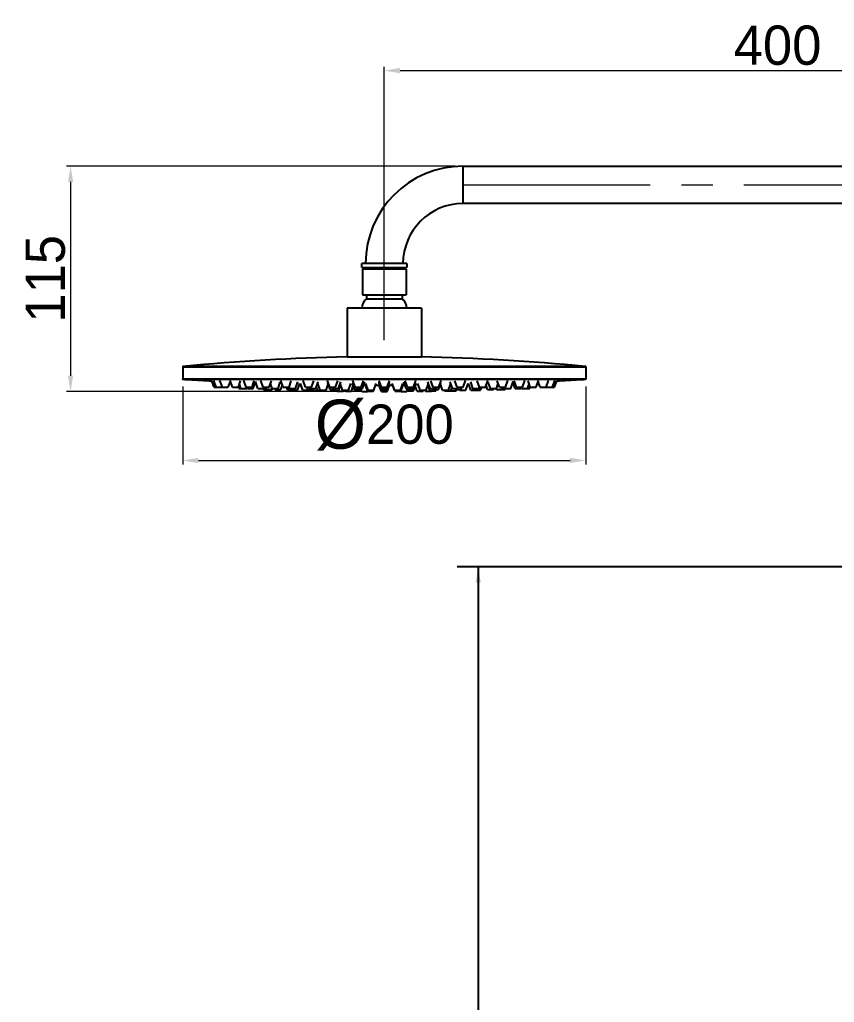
# Model space of a CAD drawing. Extents: x 11391 to 14551, y -233 to 2082.
# Drawn here: x 12927.9 to 13342.2, y 757.4 to 1257.3 of the extents above; entities that cross this region are included whole.
import ezdxf

# ---------------------------------------------------------------- set-up
doc = ezdxf.new("R2010")
doc.units = 0
doc.header["$LTSCALE"] = 10
doc.header["$MEASUREMENT"] = 0
doc.header["$PDMODE"] = 3
doc.header["$PDSIZE"] = -10
doc.linetypes.add('CENTER2', pattern=[28.575, 19.05, -3.175, 3.175, -3.175])
doc.layers.get('0').update_dxf_attribs({"linetype": 'CONTINUOUS'})
doc.layers.get('DEFPOINTS').update_dxf_attribs({"linetype": 'CONTINUOUS'})
doc.layers.add('Cneter', color=1, linetype='CENTER2', lineweight=13)
doc.styles.add('Daelim Dimension', font='')
doc.styles.get('Daelim Dimension').set_extended_font_data('나눔고딕')
doc.dimstyles.new('DEFAULT', dxfattribs={"dimscale": 2, "dimtxt": 2, "dimasz": 2, "dimexe": 0, "dimexo": 2, "dimgap": 1, "dimtad": 1, "dimdec": 1, "dimzin": 9, "dimdsep": 46, "dimtxsty": 'Daelim Dimension', "dimcen": 0.5, "dimclrd": 252, "dimclre": 252, "dimclrt": 3, "dimadec": 1, "dimazin": 0, "dimtfac": 1, "dimtdec": 1, "dimtix": 1, "dimtmove": 0, "dimatfit": 3, "dimfxl": 1, "dimtolj": 1, "dimtzin": 1, "dimlwd": 9, "dimlwe": 9, "dimarcsym": 0})

# ---------------------------------------------------------------- blocks, each defined once
blk = doc.blocks.new('*D20')
at = {"color": 5, "lineweight": 9, "ltscale": 0.5, "transparency": 16777216}
for p, q in [((13113.36, 1094.24), (13113.36, 1233.37)), ((13121.36, 1231.37), (13505.36, 1231.37)), ((13513.36, 1117.24), (13513.36, 1233.37))]:
    blk.add_line(p, q, dxfattribs=at)
at = {"color": 5, "ltscale": 0.5, "transparency": 16777216}
for points in [[(13121.36, 1232.7), (13121.36, 1230.03), (13113.36, 1231.37)], [(13505.36, 1232.7), (13505.36, 1230.03), (13513.36, 1231.37)]]:
    blk.add_solid(points, dxfattribs=at)
at = {"layer": 'DEFPOINTS', "color": 0, "ltscale": 0.5, "transparency": 16777216}
for p in [(13513.36, 1231.37), (13513.36, 1113.24), (13113.36, 1090.24)]:
    blk.add_point(p, dxfattribs=at)
at = {"color": 7, "ltscale": 0.5, "transparency": 16777216, "insert": (13313.36, 1244.18), "char_height": 20, "attachment_point": 5, "style": 'Daelim Dimension'}
blk.add_mtext('\\A1;400', dxfattribs=at)
blk = doc.blocks.new('*D21')
at = {"color": 5, "lineweight": 9, "ltscale": 0.5, "transparency": 16777216}
for p, q in [((13010.86, 1070.65), (13010.86, 1031.07)), ((13215.86, 1070.65), (13215.86, 1031.07)), ((13018.86, 1033.07), (13207.86, 1033.07))]:
    blk.add_line(p, q, dxfattribs=at)
at = {"color": 5, "ltscale": 0.5, "transparency": 16777216}
for points in [[(13018.86, 1034.4), (13018.86, 1031.73), (13010.86, 1033.07)], [(13207.86, 1034.4), (13207.86, 1031.73), (13215.86, 1033.07)]]:
    blk.add_solid(points, dxfattribs=at)
at = {"layer": 'DEFPOINTS', "color": 0, "ltscale": 0.5, "transparency": 16777216}
for p in [(13010.86, 1074.65), (13215.86, 1074.65), (13215.86, 1033.07)]:
    blk.add_point(p, dxfattribs=at)
at = {"color": 7, "ltscale": 0.5, "transparency": 16777216, "insert": (13113.36, 1051.04), "char_height": 20, "attachment_point": 5, "style": 'Daelim Dimension'}
blk.add_mtext('\\A1;{\\H1.25x;\\C256;Ø}200', dxfattribs=at)
blk = doc.blocks.new('*D22')
at = {"color": 5, "lineweight": 9, "ltscale": 0.5, "transparency": 16777216}
for p, q in [((13149.36, 1182.74), (12951.81, 1182.74)), ((12953.81, 1174.74), (12953.81, 1076.16)), ((13107.86, 1068.16), (12951.81, 1068.16))]:
    blk.add_line(p, q, dxfattribs=at)
at = {"color": 5, "ltscale": 0.5, "transparency": 16777216}
for points in [[(12952.47, 1174.74), (12955.14, 1174.74), (12953.81, 1182.74)], [(12952.47, 1076.16), (12955.14, 1076.16), (12953.81, 1068.16)]]:
    blk.add_solid(points, dxfattribs=at)
at = {"layer": 'DEFPOINTS', "color": 0, "ltscale": 0.5, "transparency": 16777216}
for p in [(13153.36, 1182.74), (12953.81, 1068.16), (13111.86, 1068.16)]:
    blk.add_point(p, dxfattribs=at)
at = {"color": 7, "ltscale": 0.5, "transparency": 16777216, "insert": (12941.03, 1125.45), "char_height": 20, "attachment_point": 5, "rotation": 90, "style": 'Daelim Dimension'}
blk.add_mtext('\\A1;115', dxfattribs=at)

msp = doc.modelspace()

# ---------------------------------------------------------------- linework, layer by layer
at = {"color": 9, "linetype": 'Continuous'}
for p, q in [((13153.36, 1182.74), (13153.36, 1163.74)), ((13215.86, 1080.6), (13010.86, 1080.6)), ((13215.59, 1080.9), (13011.13, 1080.9)), ((13215.59, 1080.9), (13215.59, 1080.9)), ((13215.59, 1080.9), (13215.59, 1080.9)), ((13010.86, 1074.65), (13215.86, 1074.65))]:
    msp.add_line(p, q, dxfattribs=at)
at = {"color": 7, "linetype": 'Continuous'}
for p, q in [((13153.36, 1182.74), (13453.36, 1182.74)), ((13453.36, 1163.74), (13153.36, 1163.74)), ((13101.86, 1131.24), (13101.86, 1133.24)), ((13124.86, 1133.24), (13101.86, 1133.24)), ((13101.86, 1131.24), (13124.86, 1131.24)), ((13102.21, 1130.35), (13102.21, 1117.35)), ((13124.51, 1130.35), (13102.21, 1130.35)), ((13103.86, 1130.35), (13103.86, 1131.24)), ((13122.86, 1131.24), (13122.86, 1130.35)), ((13124.51, 1130.35), (13124.51, 1117.35)), ((13124.86, 1133.24), (13124.86, 1131.24)), ((13102.21, 1117.35), (13124.51, 1117.35)), ((13104.36, 1117.35), (13104.36, 1115.35)), ((13104.36, 1115.35), (13122.36, 1115.35)), ((13122.36, 1117.35), (13122.36, 1115.35)), ((13094.51, 1110.55), (13094.51, 1085.7)), ((13132.21, 1110.55), (13094.51, 1110.55)), ((13132.21, 1110.55), (13132.21, 1085.7)), ((13094.51, 1085.7), (13132.21, 1085.7)), ((13010.86, 1080.6), (13010.86, 1074.65)), ((13215.86, 1080.6), (13215.86, 1074.65)), ((13011.14, 1074.35), (13011.14, 1074.35)), ((13011.35, 1074.35), (13011.4, 1074.35)), ((13012, 1074.35), (13011.39, 1074.35)), ((13012.8, 1074.35), (13012.24, 1074.35)), ((13012.8, 1074.35), (13014.44, 1074.35)), ((13212.77, 1074.19), (13013.96, 1074.19)), ((13014.44, 1074.35), (13014.94, 1074.35)), ((13014.94, 1074.35), (13113.36, 1074.35)), ((13026.86, 1070.31), (13025.67, 1073.64)), ((13027.91, 1070.31), (13026.68, 1073.76)), ((13026.86, 1070.31), (13030.91, 1070.31)), ((13031.02, 1070.31), (13029.79, 1073.75)), ((13030.91, 1070.31), (13030.97, 1070.47)), ((13031.02, 1070.31), (13034.02, 1070.31)), ((13034.02, 1070.31), (13035.07, 1073.25)), ((13036.13, 1070.31), (13034.9, 1073.75)), ((13036.13, 1070.31), (13039.13, 1070.31)), ((13039.13, 1070.31), (13040.27, 1073.51)), ((13039.36, 1069.73), (13039.14, 1070.35)), ((13040.46, 1069.73), (13039.69, 1071.89)), ((13043.1, 1070.31), (13041.87, 1073.74)), ((13043.1, 1070.31), (13046.1, 1070.31)), ((13043.46, 1069.73), (13043.6, 1070.11)), ((13043.73, 1069.73), (13043.53, 1070.31)), ((13046.1, 1070.31), (13047.24, 1073.52)), ((13046.73, 1069.73), (13047.89, 1072.95)), ((13049.08, 1069.73), (13047.85, 1073.16)), ((13051.76, 1070.31), (13050.54, 1073.72)), ((13051.76, 1070.31), (13054.76, 1070.31)), ((13052.08, 1069.73), (13052.28, 1070.31)), ((13053.37, 1069.23), (13052.98, 1070.31)), ((13054.76, 1070.31), (13055.91, 1073.53)), ((13056.32, 1069.73), (13055.44, 1072.21)), ((13059.32, 1069.73), (13060.48, 1072.97)), ((13061.9, 1070.31), (13060.69, 1073.71)), ((13060.8, 1069.23), (13061.54, 1071.31)), ((13061.9, 1070.31), (13064.9, 1070.31)), ((13064.36, 1068.83), (13063.83, 1070.31)), ((13064.95, 1069.23), (13064.57, 1070.31)), ((13064.9, 1070.31), (13066.06, 1073.55)), ((13065.26, 1069.73), (13064.98, 1070.52)), ((13068.26, 1069.73), (13069.42, 1072.99)), ((13069.29, 1068.83), (13070.47, 1072.13)), ((13071.9, 1068.83), (13070.68, 1072.26)), ((13071.9, 1068.83), (13070.79, 1071.95)), ((13073.27, 1070.31), (13072.07, 1073.69)), ((13073.27, 1070.31), (13076.27, 1070.31)), ((13074.45, 1069.23), (13074.07, 1070.31)), ((13075.61, 1069.73), (13075.4, 1070.31)), ((13076.27, 1070.31), (13077.44, 1073.57)), ((13078.61, 1069.73), (13079.78, 1073)), ((13079.53, 1068.52), (13078.85, 1070.4)), ((13080.76, 1068.83), (13079.54, 1072.25)), ((13083.76, 1068.83), (13084.87, 1071.93)), ((13085.6, 1070.31), (13084.4, 1073.67)), ((13085.83, 1069.23), (13084.62, 1072.62)), ((13085.6, 1070.31), (13088.6, 1070.31)), ((13087.07, 1069.73), (13086.86, 1070.31)), ((13088.6, 1070.31), (13089.77, 1073.59)), ((13090.07, 1069.73), (13091.24, 1073.02)), ((13090.11, 1068.52), (13091.18, 1071.5)), ((13092.13, 1068.83), (13090.94, 1072.17)), ((13095.13, 1068.83), (13096.32, 1072.17)), ((13096.66, 1068.29), (13097.6, 1070.94)), ((13098.47, 1068.52), (13097.25, 1071.93)), ((13098.51, 1069.23), (13097.31, 1072.6)), ((13098.57, 1070.31), (13097.37, 1073.65)), ((13098.57, 1070.31), (13101.57, 1070.31)), ((13099.27, 1069.73), (13099.06, 1070.31)), ((13101.57, 1070.31), (13102.74, 1073.61)), ((13102.27, 1069.73), (13103.46, 1073.04)), ((13104.91, 1068.29), (13103.68, 1071.73)), ((13105.1, 1068.83), (13103.89, 1072.21)), ((13108.1, 1068.83), (13109.3, 1072.19)), ((13111.86, 1068.16), (13110.63, 1071.62)), ((13111.86, 1068.52), (13110.65, 1071.91)), ((13111.86, 1069.73), (13110.67, 1073.06)), ((13111.86, 1069.23), (13110.67, 1072.58)), ((13111.86, 1070.31), (13110.68, 1073.63)), ((13111.86, 1070.31), (13114.86, 1070.31)), ((13113.36, 1074.35), (13114.17, 1074.35)), ((13114.17, 1074.35), (13212.21, 1074.35)), ((13114.86, 1070.31), (13116.05, 1073.63)), ((13114.86, 1069.73), (13116.05, 1073.06)), ((13114.86, 1069.23), (13116.06, 1072.58)), ((13114.86, 1068.52), (13116.08, 1071.91)), ((13114.86, 1068.16), (13116.1, 1071.62)), ((13118.82, 1068.29), (13117.42, 1072.19)), ((13118.62, 1068.83), (13117.7, 1071.41)), ((13121.62, 1068.83), (13122.83, 1072.21)), ((13121.82, 1068.29), (13123.04, 1071.73)), ((13124.45, 1069.73), (13123.27, 1073.04)), ((13125.16, 1070.31), (13123.98, 1073.61)), ((13125.16, 1070.31), (13128.16, 1070.31)), ((13127.45, 1069.73), (13127.66, 1070.31)), ((13128.16, 1070.31), (13129.35, 1073.65)), ((13128.21, 1069.23), (13129.42, 1072.6)), ((13128.26, 1068.52), (13129.48, 1071.93)), ((13130.07, 1068.29), (13129.12, 1070.94)), ((13131.59, 1068.83), (13130.4, 1072.17)), ((13134.59, 1068.83), (13135.79, 1072.17)), ((13136.66, 1069.73), (13135.48, 1073.02)), ((13136.61, 1068.52), (13135.55, 1071.5)), ((13138.13, 1070.31), (13136.96, 1073.59)), ((13138.13, 1070.31), (13141.13, 1070.31)), ((13139.66, 1069.73), (13139.87, 1070.31)), ((13140.9, 1069.23), (13142.11, 1072.62)), ((13141.13, 1070.31), (13142.33, 1073.67)), ((13142.97, 1068.83), (13141.86, 1071.93)), ((13142.97, 1068.83), (13141.96, 1071.64)), ((13145.97, 1068.83), (13147.19, 1072.25)), ((13148.11, 1069.73), (13146.94, 1073)), ((13147.2, 1068.52), (13147.87, 1070.4)), ((13150.45, 1070.31), (13149.29, 1073.57)), ((13150.45, 1070.31), (13153.45, 1070.31)), ((13151.11, 1069.73), (13151.32, 1070.31)), ((13152.27, 1069.23), (13152.66, 1070.31)), ((13153.45, 1070.31), (13154.66, 1073.69)), ((13154.82, 1068.83), (13156.05, 1072.26)), ((13157.44, 1068.83), (13156.26, 1072.13)), ((13158.46, 1069.73), (13157.3, 1072.99)), ((13161.82, 1070.31), (13160.67, 1073.55)), ((13161.46, 1069.73), (13161.75, 1070.52)), ((13161.77, 1069.23), (13162.16, 1070.31)), ((13161.82, 1070.31), (13164.82, 1070.31)), ((13162.36, 1068.83), (13162.89, 1070.31)), ((13164.82, 1070.31), (13166.04, 1073.71)), ((13165.92, 1069.23), (13165.18, 1071.31)), ((13167.4, 1069.73), (13166.24, 1072.97)), ((13170.4, 1069.73), (13171.29, 1072.21)), ((13171.97, 1070.31), (13170.81, 1073.53)), ((13171.97, 1070.31), (13174.97, 1070.31)), ((13173.36, 1069.23), (13173.74, 1070.31)), ((13174.65, 1069.73), (13174.44, 1070.31)), ((13174.97, 1070.31), (13176.19, 1073.72)), ((13177.65, 1069.73), (13178.87, 1073.16)), ((13179.99, 1069.73), (13178.84, 1072.95)), ((13180.63, 1070.31), (13179.48, 1073.52)), ((13180.63, 1070.31), (13183.63, 1070.31)), ((13182.99, 1069.73), (13183.2, 1070.31)), ((13183.26, 1069.73), (13183.13, 1070.11)), ((13183.63, 1070.31), (13184.85, 1073.74)), ((13186.26, 1069.73), (13187.03, 1071.89)), ((13187.6, 1070.31), (13186.45, 1073.51)), ((13187.36, 1069.73), (13187.58, 1070.35)), ((13187.6, 1070.31), (13190.6, 1070.31)), ((13190.6, 1070.31), (13191.83, 1073.75)), ((13192.7, 1070.31), (13191.65, 1073.25)), ((13192.7, 1070.31), (13195.7, 1070.31)), ((13195.7, 1070.31), (13196.93, 1073.75)), ((13195.82, 1070.31), (13195.76, 1070.47)), ((13195.82, 1070.31), (13199.86, 1070.31)), ((13198.82, 1070.31), (13200.05, 1073.76)), ((13199.86, 1070.31), (13201.05, 1073.64)), ((13212.21, 1074.35), (13212.66, 1074.35)), ((13212.66, 1074.35), (13213.71, 1074.35)), ((13215.58, 1074.35), (13212.77, 1074.19)), ((13213.71, 1074.35), (13215.58, 1074.35)), ((13215.58, 1074.35), (13215.58, 1074.35)), ((13039.36, 1069.73), (13043.46, 1069.73)), ((13043.73, 1069.73), (13046.73, 1069.73)), ((13049.08, 1069.73), (13052.08, 1069.73)), ((13051.86, 1069.23), (13051.69, 1069.73)), ((13051.86, 1069.23), (13056.37, 1069.23)), ((13056.32, 1069.73), (13059.32, 1069.73)), ((13056.37, 1069.23), (13056.54, 1069.73)), ((13057.8, 1069.23), (13057.63, 1069.73)), ((13057.8, 1069.23), (13060.8, 1069.23)), ((13064.36, 1068.83), (13069.29, 1068.83)), ((13064.95, 1069.23), (13067.95, 1069.23)), ((13065.26, 1069.73), (13068.26, 1069.73)), ((13066.29, 1068.83), (13066.14, 1069.23)), ((13067.95, 1069.23), (13068.13, 1069.73)), ((13071.9, 1068.83), (13074.9, 1068.83)), ((13074.45, 1069.23), (13077.45, 1069.23)), ((13074.9, 1068.83), (13075.05, 1069.23)), ((13075.61, 1069.73), (13078.61, 1069.73)), ((13076.86, 1068.52), (13076.61, 1069.23)), ((13076.86, 1068.52), (13082.53, 1068.52)), ((13077.45, 1069.23), (13077.63, 1069.73)), ((13080.76, 1068.83), (13083.76, 1068.83)), ((13082.53, 1068.52), (13082.64, 1068.83)), ((13085.83, 1069.23), (13088.83, 1069.23)), ((13087.11, 1068.52), (13086.86, 1069.23)), ((13087.07, 1069.73), (13090.07, 1069.73)), ((13087.11, 1068.52), (13090.11, 1068.52)), ((13088.83, 1069.23), (13089.01, 1069.73)), ((13089.36, 1068.29), (13089.28, 1068.52)), ((13089.36, 1068.29), (13092.36, 1068.29)), ((13092.13, 1068.83), (13095.13, 1068.83)), ((13092.36, 1068.29), (13092.55, 1068.83)), ((13093.66, 1068.29), (13093.47, 1068.83)), ((13093.66, 1068.29), (13096.66, 1068.29)), ((13098.47, 1068.52), (13101.47, 1068.52)), ((13098.51, 1069.23), (13101.51, 1069.23)), ((13099.27, 1069.73), (13102.27, 1069.73)), ((13101.47, 1068.52), (13101.9, 1069.73)), ((13101.51, 1069.23), (13101.69, 1069.73)), ((13101.86, 1068.16), (13101.6, 1068.89)), ((13101.86, 1068.16), (13104.86, 1068.16)), ((13104.86, 1068.16), (13104.91, 1068.29)), ((13104.91, 1068.29), (13107.91, 1068.29)), ((13105.1, 1068.83), (13108.1, 1068.83)), ((13107.91, 1068.29), (13108.1, 1068.83)), ((13111.86, 1069.73), (13114.86, 1069.73)), ((13111.86, 1069.23), (13114.86, 1069.23)), ((13111.86, 1068.52), (13114.86, 1068.52)), ((13111.86, 1068.16), (13114.86, 1068.16)), ((13118.62, 1068.83), (13121.62, 1068.83)), ((13118.82, 1068.29), (13121.82, 1068.29)), ((13121.86, 1068.16), (13121.81, 1068.29)), ((13121.86, 1068.16), (13124.86, 1068.16)), ((13124.45, 1069.73), (13127.45, 1069.73)), ((13125.26, 1068.52), (13124.82, 1069.73)), ((13124.86, 1068.16), (13125.12, 1068.89)), ((13125.21, 1069.23), (13125.04, 1069.73)), ((13125.21, 1069.23), (13128.21, 1069.23)), ((13125.26, 1068.52), (13128.26, 1068.52)), ((13130.07, 1068.29), (13133.07, 1068.29)), ((13131.59, 1068.83), (13134.59, 1068.83)), ((13133.07, 1068.29), (13133.26, 1068.83)), ((13134.36, 1068.29), (13134.17, 1068.83)), ((13134.36, 1068.29), (13137.36, 1068.29)), ((13136.61, 1068.52), (13139.61, 1068.52)), ((13136.66, 1069.73), (13139.66, 1069.73)), ((13137.36, 1068.29), (13137.44, 1068.52)), ((13137.9, 1069.23), (13137.72, 1069.73)), ((13137.9, 1069.23), (13140.9, 1069.23)), ((13139.61, 1068.52), (13139.87, 1069.23)), ((13142.97, 1068.83), (13145.97, 1068.83)), ((13144.2, 1068.52), (13144.09, 1068.83)), ((13144.2, 1068.52), (13149.86, 1068.52)), ((13148.11, 1069.73), (13151.11, 1069.73)), ((13149.27, 1069.23), (13149.1, 1069.73)), ((13149.27, 1069.23), (13152.27, 1069.23)), ((13149.86, 1068.52), (13150.12, 1069.23)), ((13151.82, 1068.83), (13151.68, 1069.23)), ((13151.82, 1068.83), (13151.68, 1069.23)), ((13151.82, 1068.83), (13154.82, 1068.83)), ((13157.44, 1068.83), (13162.36, 1068.83)), ((13158.46, 1069.73), (13161.46, 1069.73)), ((13158.77, 1069.23), (13158.6, 1069.73)), ((13158.77, 1069.23), (13161.77, 1069.23)), ((13160.44, 1068.83), (13160.58, 1069.23)), ((13165.92, 1069.23), (13168.92, 1069.23)), ((13167.4, 1069.73), (13170.4, 1069.73)), ((13168.92, 1069.23), (13169.1, 1069.73)), ((13170.36, 1069.23), (13170.18, 1069.73)), ((13170.36, 1069.23), (13174.86, 1069.23)), ((13174.65, 1069.73), (13177.65, 1069.73)), ((13174.86, 1069.23), (13175.04, 1069.73)), ((13179.99, 1069.73), (13182.99, 1069.73)), ((13183.26, 1069.73), (13187.36, 1069.73))]:
    msp.add_line(p, q, dxfattribs=at)
at = {"color": 5, "ltscale": 0.5}
for p, q in [((13488.38, 978.93), (13150.47, 978.93)), ((13161.12, 978.93), (13161.12, 92.46))]:
    msp.add_line(p, q, dxfattribs=at)
at = {"color": 7, "linetype": 'Continuous'}
for centre, radius, start, end in [((13153.36, 1133.24), 49.5, 90, 180), ((13153.36, 1133.24), 30.5, 90, 180), ((13107.86, 1110.48), 6, 125.6805, 179.2953), ((13118.86, 1110.48), 6, 0.7047, 54.3195), ((13113.36, 32.74), 1053.12, 91.0256, 95.57061), ((13113.36, 32.74), 1053.12, 84.4294, 88.9744), ((13011.16, 1080.6), 0.3, 95.5706, 180), ((13215.56, 1080.6), 0.3, 0, 84.4294), ((13011.16, 1074.65), 0.3, 180, 246.5906), ((13113.36, 2823.91), 1752.54, 266.65631, 266.74841), ((13113.36, 2823.91), 1752.54, 266.75349, 267.13189), ((13113.36, 2823.91), 1752.54, 267.43887, 267.44032), ((13113.36, 2823.91), 1752.54, 267.85484, 267.86427), ((13113.36, 2823.91), 1752.54, 268.5954, 268.60794), ((13113.36, 2823.91), 1752.54, 269.06486, 269.07173), ((13113.36, 2823.91), 1752.54, 269.85818, 269.91314), ((13113.36, 2823.91), 1752.54, 270.08686, 270.14185), ((13113.36, 2823.91), 1752.54, 270.92827, 270.93516), ((13113.36, 2823.91), 1752.54, 271.39207, 271.40461), ((13113.36, 2823.91), 1752.54, 272.13573, 272.14516), ((13113.36, 2823.91), 1752.54, 272.55968, 272.56113), ((13113.36, 2823.91), 1752.54, 272.86811, 273.24651), ((13113.36, 2823.91), 1752.54, 273.25159, 273.34369), ((13215.56, 1074.65), 0.3, 273.3437, 0)]:
    msp.add_arc(centre, radius, start, end, dxfattribs=at)
for points, knots in [([(13011.14, 1074.35), (13010.98, 1074.36), (13010.26, 1074.41), (13011.11, 1074.37), (13011.35, 1074.35)], [0, 0, 0, 0, 0.415373, 1, 1, 1, 1]), ([(13012, 1074.35), (13012.01, 1074.35), (13012.09, 1074.35), (13012.18, 1074.35), (13012.25, 1074.35)], [0, 0, 0, 0, 0.132615, 1, 1, 1, 1])]:
    msp.add_open_spline(points, degree=3, knots=knots, dxfattribs=at)
at = {"color": 5, "ltscale": 0.5}
msp.add_solid([(13159.78, 970.93), (13162.45, 970.93), (13161.12, 978.93)], dxfattribs=at)
at = {"layer": 'Cneter', "lineweight": 5, "ltscale": 0.5}
msp.add_line((13153.36, 1173.24), (13453.36, 1173.24), dxfattribs=at)

# ---------------------------------------------------------------- dimensions: what is measured, and where the dimension line sits
at = {"color": 5, "ltscale": 0.5}
dim = msp.add_linear_dim(base=(13513.36, 1231.37), p1=(13113.36, 1090.24), p2=(13513.36, 1113.24), dimstyle='DEFAULT', override={"dimtxt": 10, "dimasz": 4, "dimexe": 1, "dimdec": 0, "dimclrd": 5, "dimclre": 5, "dimclrt": 7}, dxfattribs=at)
dim.commit()
dim.dimension.update_dxf_attribs({"geometry": '*D20', "text_midpoint": (13313.36, 1244.18)})
dim = msp.add_linear_dim(base=(12953.81, 1068.16), p1=(13153.36, 1182.74), p2=(13111.86, 1068.16), angle=90, dimstyle='DEFAULT', override={"dimtxt": 10, "dimasz": 4, "dimexe": 1, "dimdec": 0, "dimclrd": 5, "dimclre": 5, "dimclrt": 7}, dxfattribs=at)
dim.commit()
dim.dimension.update_dxf_attribs({"geometry": '*D22', "text_midpoint": (12941.03, 1125.45)})
dim = msp.add_linear_dim(base=(13215.86, 1033.07), p1=(13010.86, 1074.65), p2=(13215.86, 1074.65), text='{\\H1.25x;\\C256;Ø}200', dimstyle='DEFAULT', override={"dimtxt": 10, "dimasz": 4, "dimexe": 1, "dimdec": 0, "dimclrd": 5, "dimclre": 5, "dimclrt": 7}, dxfattribs=at)
dim.commit()
dim.dimension.update_dxf_attribs({"geometry": '*D21', "text_midpoint": (13113.36, 1051.04)})

doc.saveas('drawing.dxf')
